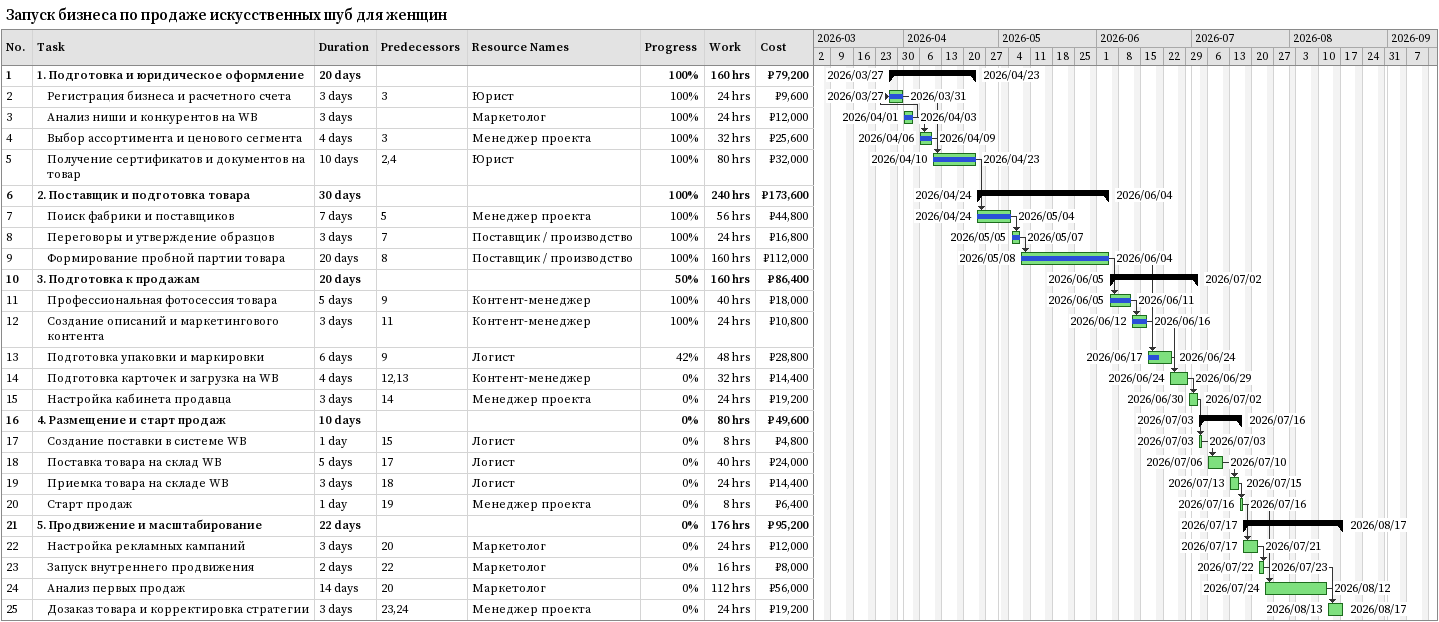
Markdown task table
Запуск бизнеса по продаже искусственных шуб для женщин

| ID | Level | Task | Duration | Start | Finish | Predecessors | Resources | % complete | Work (h) | Cost (₽) |
|---|---|---|---|---|---|---|---|---|---|---|
| 1 | 1 | **1. Подготовка и юридическое оформление** | 20d | 2026-03-27 | 2026-04-23 |  |  | 100 | 160 | 79200 |
| 2 | 2 | Регистрация бизнеса и расчетного счета | 3d | 2026-03-27 | 2026-03-31 | 3 | Юрист | 100 | 24 | 9600 |
| 3 | 2 | Анализ ниши и конкурентов на WB | 3d | 2026-04-01 | 2026-04-03 |  | Маркетолог | 100 | 24 | 12000 |
| 4 | 2 | Выбор ассортимента и ценового сегмента | 4d | 2026-04-06 | 2026-04-09 | 3 | Менеджер проекта | 100 | 32 | 25600 |
| 5 | 2 | Получение сертификатов и документов на товар | 10d | 2026-04-10 | 2026-04-23 | 2, 4 | Юрист | 100 | 80 | 32000 |
| 6 | 1 | **2. Поставщик и подготовка товара** | 30d | 2026-04-24 | 2026-06-04 |  |  | 100 | 240 | 173600 |
| 7 | 2 | Поиск фабрики и поставщиков | 7d | 2026-04-24 | 2026-05-04 | 5 | Менеджер проекта | 100 | 56 | 44800 |
| 8 | 2 | Переговоры и утверждение образцов | 3d | 2026-05-05 | 2026-05-07 | 7 | Поставщик / производство | 100 | 24 | 16800 |
| 9 | 2 | Формирование пробной партии товара | 20d | 2026-05-08 | 2026-06-04 | 8 | Поставщик / производство | 100 | 160 | 112000 |
| 10 | 1 | **3. Подготовка к продажам** | 20d | 2026-06-05 | 2026-07-02 |  |  | 50 | 160 | 86400 |
| 11 | 2 | Профессиональная фотосессия товара | 5d | 2026-06-05 | 2026-06-11 | 9 | Контент-менеджер | 100 | 40 | 18000 |
| 12 | 2 | Создание описаний и маркетингового контента | 3d | 2026-06-12 | 2026-06-16 | 11 | Контент-менеджер | 100 | 24 | 10800 |
| 13 | 2 | Подготовка упаковки и маркировки | 6d | 2026-06-17 | 2026-06-24 | 9 | Логист | 42 | 48 | 28800 |
| 14 | 2 | Подготовка карточек и загрузка на WB | 4d | 2026-06-24 | 2026-06-29 | 12, 13 | Контент-менеджер | 0 | 32 | 14400 |
| 15 | 2 | Настройка кабинета продавца | 3d | 2026-06-30 | 2026-07-02 | 14 | Менеджер проекта | 0 | 24 | 19200 |
| 16 | 1 | **4. Размещение и старт продаж** | 10d | 2026-07-03 | 2026-07-16 |  |  | 0 | 80 | 49600 |
| 17 | 2 | Создание поставки в системе WB | 1d | 2026-07-03 | 2026-07-03 | 15 | Логист | 0 | 8 | 4800 |
| 18 | 2 | Поставка товара на склад WB | 5d | 2026-07-06 | 2026-07-10 | 17 | Логист | 0 | 40 | 24000 |
| 19 | 2 | Приемка товара на складе WB | 3d | 2026-07-13 | 2026-07-15 | 18 | Логист | 0 | 24 | 14400 |
| 20 | 2 | Старт продаж | 1d | 2026-07-16 | 2026-07-16 | 19 | Менеджер проекта | 0 | 8 | 6400 |
| 21 | 1 | **5. Продвижение и масштабирование** | 22d | 2026-07-17 | 2026-08-17 |  |  | 0 | 176 | 95200 |
| 22 | 2 | Настройка рекламных кампаний | 3d | 2026-07-17 | 2026-07-21 | 20 | Маркетолог | 0 | 24 | 12000 |
| 23 | 2 | Запуск внутреннего продвижения | 2d | 2026-07-22 | 2026-07-23 | 22 | Маркетолог | 0 | 16 | 8000 |
| 24 | 2 | Анализ первых продаж | 14d | 2026-07-24 | 2026-08-12 | 20 | Маркетолог | 0 | 112 | 56000 |
| 25 | 2 | Дозаказ товара и корректировка стратегии | 3d | 2026-08-13 | 2026-08-17 | 23, 24 | Менеджер проекта | 0 | 24 | 19200 |
